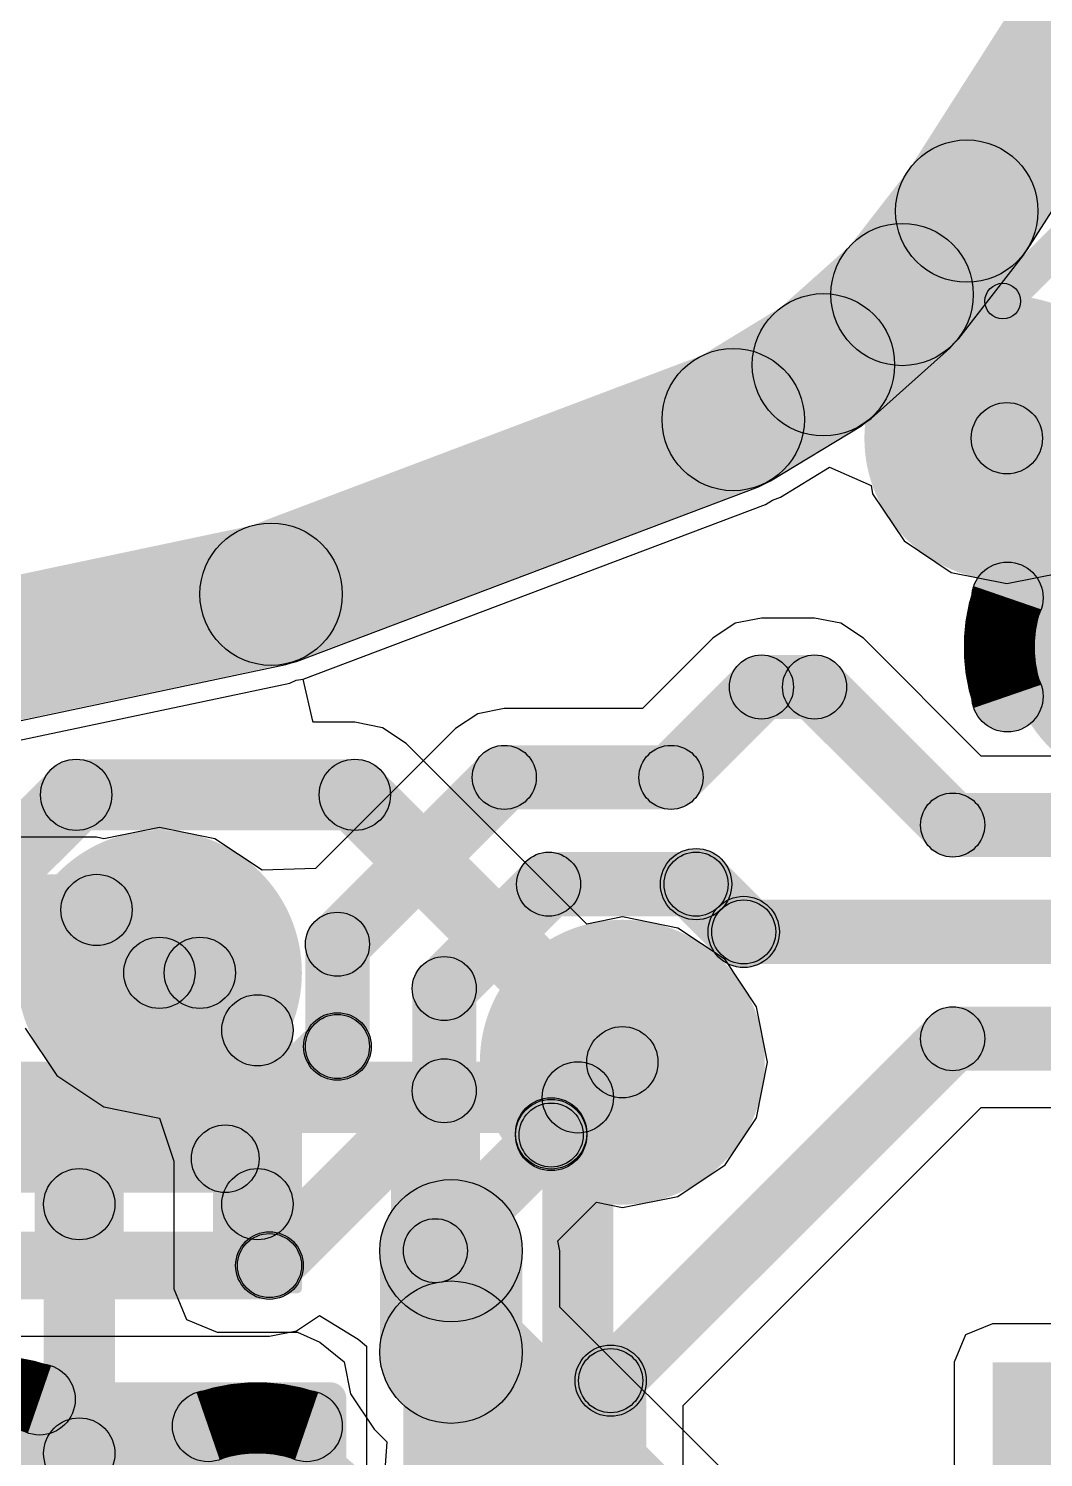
# Model space of a CAD drawing. Header units: millimetres. Extents: x -1.43 to 1.09, y -0.91 to 0.99.
# Drawn here: x -0.6377 to -0.5255, y -0.6711 to -0.5131 of the extents above; entities that cross this region are included whole.
import ezdxf

# ---------------------------------------------------------------- set-up
doc = ezdxf.new("R2010")
doc.units = ezdxf.units.MM
doc.header["$MEASUREMENT"] = 0
for name, color, linetype in [('BottomLayer', 5, 'Continuous'), ('InternalPlane1', 76, 'Continuous'), ('InternalPlane2', 16, 'Continuous'), ('TopLayer', 1, 'Continuous'), ('TopOverlay', 2, 'Continuous'), ('TopPaste', 8, 'Continuous'), ('TopSolder', 216, 'Continuous'), ('ViaHoleLayer', 16, 'Continuous')]:
    doc.layers.add(name, color=color, linetype=linetype)

# ---------------------------------------------------------------- blocks, each defined once
blk = doc.blocks.new('D_____25')
at = {"layer": 'TopLayer'}
for points in [[(-0.01181, 0.01378), (0.01181, 0.01378), (0.01181, -0.01378), (-0.01181, -0.01378)], [(0.02559, 0.01378), (0.04921, 0.01378), (0.04921, -0.01378), (0.02559, -0.01378)]]:
    blk.add_hatch(color=1, dxfattribs=at).paths.add_polyline_path(points)
at = {"layer": 'TopOverlay'}
h = blk.add_hatch(color=2, dxfattribs=at)
edge = h.paths.add_edge_path()
edge.add_arc((-0.018, 0.02), 0.00197, 0, 360)
h = blk.add_hatch(color=2, dxfattribs=at)
edge = h.paths.add_edge_path()
edge.add_arc((-0.018, 0.02), 0.00197, 0, 360)
for points in [[(0.055, 0.02197), (0.055, 0.01803), (-0.018, 0.01803), (-0.018, 0.02197)], [(-0.01603, -0.02), (-0.01997, -0.02), (-0.01997, 0.02), (-0.01603, 0.02)], [(0.05697, -0.02), (0.05303, -0.02), (0.05303, 0.02), (0.05697, 0.02)], [(-0.031, -0.015), (-0.031, -0.025), (-0.032, -0.025), (-0.032, -0.015)], [(0.055, -0.01803), (0.055, -0.02197), (-0.018, -0.02197), (-0.018, -0.01803)]]:
    blk.add_hatch(color=2, dxfattribs=at).paths.add_polyline_path(points)
h = blk.add_hatch(color=2, dxfattribs=at)
edge = h.paths.add_edge_path()
edge.add_arc((0.055, 0.02), 0.00197, 0, 360)
h = blk.add_hatch(color=2, dxfattribs=at)
edge = h.paths.add_edge_path()
edge.add_arc((0.055, 0.02), 0.00197, 0, 360)
h = blk.add_hatch(color=2, dxfattribs=at)
edge = h.paths.add_edge_path()
edge.add_arc((-0.032, -0.02), 0.005, 0, 360)
h = blk.add_hatch(color=2, dxfattribs=at)
edge = h.paths.add_edge_path()
edge.add_arc((-0.031, -0.02), 0.005, 0, 360)
h = blk.add_hatch(color=2, dxfattribs=at)
edge = h.paths.add_edge_path()
edge.add_arc((-0.018, -0.02), 0.00197, 0, 360)
h = blk.add_hatch(color=2, dxfattribs=at)
edge = h.paths.add_edge_path()
edge.add_arc((-0.018, -0.02), 0.00197, 0, 360)
h = blk.add_hatch(color=2, dxfattribs=at)
edge = h.paths.add_edge_path()
edge.add_arc((0.055, -0.02), 0.00197, 0, 360)
h = blk.add_hatch(color=2, dxfattribs=at)
edge = h.paths.add_edge_path()
edge.add_arc((0.055, -0.02), 0.00197, 0, 360)
at = {"layer": 'TopPaste'}
for points in [[(-0.01181, 0.01378), (0.01181, 0.01378), (0.01181, -0.01378), (-0.01181, -0.01378)], [(0.02559, 0.01378), (0.04921, 0.01378), (0.04921, -0.01378), (0.02559, -0.01378)]]:
    blk.add_hatch(color=8, dxfattribs=at).paths.add_polyline_path(points)
at = {"layer": 'TopSolder'}
for points in [[(-0.01378, 0.01575), (0.01378, 0.01575), (0.01378, -0.01575), (-0.01378, -0.01575)], [(0.02362, 0.01575), (0.05118, 0.01575), (0.05118, -0.01575), (0.02362, -0.01575)]]:
    blk.add_hatch(color=216, dxfattribs=at).paths.add_polyline_path(points)
at = {"layer": 'TopOverlay'}
for centre, radius in [((-0.018, 0.02), 0.00197), ((-0.018, 0.02), 0.00197), ((0.055, 0.02), 0.00197), ((0.055, 0.02), 0.00197), ((-0.032, -0.02), 0.005), ((-0.031, -0.02), 0.005), ((-0.018, -0.02), 0.00197), ((-0.018, -0.02), 0.00197), ((0.055, -0.02), 0.00197), ((0.055, -0.02), 0.00197)]:
    blk.add_circle(centre, radius, dxfattribs=at)
blk = doc.blocks.new('TPS6274_45')
at = {"layer": 'BottomLayer'}
h = blk.add_hatch(color=5, dxfattribs=at)
edge = h.paths.add_edge_path()
edge.add_arc((0, 0), 0.01181, 0, 360)
at = {"layer": 'InternalPlane1'}
h = blk.add_hatch(color=76, dxfattribs=at)
edge = h.paths.add_edge_path()
edge.add_arc((-0.01287, 0.03498), 0.00394, 0, 360)
h = blk.add_hatch(color=76, dxfattribs=at)
edge = h.paths.add_edge_path()
edge.add_arc((-0.01287, 0.02408), 0.00394, 0, 360)
h = blk.add_hatch(color=76, dxfattribs=at)
edge = h.paths.add_edge_path()
edge.add_arc((-0.01582, 0.00545), 0.00394, 0, 360)
at = {"layer": 'InternalPlane2'}
h = blk.add_hatch(color=16, dxfattribs=at)
edge = h.paths.add_edge_path()
edge.add_arc((0.00295, 0.02953), 0.01575, 0, 360)
h = blk.add_hatch(color=16, dxfattribs=at)
edge = h.paths.add_edge_path()
edge.add_arc((0, 0), 0.01575, 0, 360)
at = {"layer": 'TopLayer'}
h = blk.add_hatch(color=1, dxfattribs=at)
edge = h.paths.add_edge_path()
edge.add_arc((-0.04675, 0.05364), 0.000492, 90, 180)
edge.add_line((-0.04724, 0.05364), (-0.04724, 0.04478))
edge.add_arc((-0.04675, 0.04478), 0.000492, 180, 270)
edge.add_line((-0.04675, 0.04429), (-0.02805, 0.04429))
edge.add_arc((-0.02805, 0.04478), 0.000492, 270, 360)
edge.add_line((-0.02756, 0.04478), (-0.02756, 0.05364))
edge.add_arc((-0.02805, 0.05364), 0.000492, 0, 90)
edge.add_line((-0.02805, 0.05413), (-0.04675, 0.05413))
h = blk.add_hatch(color=1, dxfattribs=at)
edge = h.paths.add_edge_path()
edge.add_arc((-0.01594, 0.0376), 0.00177, 90, 180)
edge.add_line((-0.01772, 0.0376), (-0.01772, -0.0376))
edge.add_arc((-0.01594, -0.0376), 0.00177, 180, 270)
edge.add_line((-0.01594, -0.03937), (0.01594, -0.03937))
edge.add_arc((0.01594, -0.0376), 0.00177, 270, 360)
edge.add_line((0.01772, -0.0376), (0.01772, 0.0376))
edge.add_arc((0.01594, 0.0376), 0.00177, 0, 90)
edge.add_line((0.01594, 0.03937), (-0.01594, 0.03937))
h = blk.add_hatch(color=1, dxfattribs=at)
edge = h.paths.add_edge_path()
edge.add_arc((-0.04675, 0.03396), 0.000492, 90, 180)
edge.add_line((-0.04724, 0.03396), (-0.04724, 0.0251))
edge.add_arc((-0.04675, 0.0251), 0.000492, 180, 270)
edge.add_line((-0.04675, 0.02461), (-0.02805, 0.02461))
edge.add_arc((-0.02805, 0.0251), 0.000492, 270, 360)
edge.add_line((-0.02756, 0.0251), (-0.02756, 0.03396))
edge.add_arc((-0.02805, 0.03396), 0.000492, 0, 90)
edge.add_line((-0.02805, 0.03445), (-0.04675, 0.03445))
h = blk.add_hatch(color=1, dxfattribs=at)
edge = h.paths.add_edge_path()
edge.add_arc((-0.04675, 0.01427), 0.000492, 90, 180)
edge.add_line((-0.04724, 0.01427), (-0.04724, 0.00541))
edge.add_arc((-0.04675, 0.00541), 0.000492, 180, 270)
edge.add_line((-0.04675, 0.00492), (-0.02805, 0.00492))
edge.add_arc((-0.02805, 0.00541), 0.000492, 270, 360)
edge.add_line((-0.02756, 0.00541), (-0.02756, 0.01427))
edge.add_arc((-0.02805, 0.01427), 0.000492, 0, 90)
edge.add_line((-0.02805, 0.01476), (-0.04675, 0.01476))
h = blk.add_hatch(color=1, dxfattribs=at)
edge = h.paths.add_edge_path()
edge.add_arc((0, 0), 0.01181, 0, 360)
at = {"layer": 'TopOverlay'}
h = blk.add_hatch(color=2, dxfattribs=at)
edge = h.paths.add_edge_path()
edge.add_arc((-0.04921, 0.06496), 0.00394, 0, 360)
h = blk.add_hatch(color=2, dxfattribs=at)
edge = h.paths.add_edge_path()
edge.add_arc((-0.04921, 0.06496), 0.00394, 0, 360)
for points in [[(0.05118, 0.0689), (0.05118, 0.06102), (-0.04921, 0.06102), (-0.04921, 0.0689)], [(-0.04528, -0.06102), (-0.05315, -0.06102), (-0.05315, 0.06496), (-0.04528, 0.06496)]]:
    blk.add_hatch(color=2, dxfattribs=at).paths.add_polyline_path(points)
at = {"layer": 'TopPaste'}
h = blk.add_hatch(color=8, dxfattribs=at)
edge = h.paths.add_edge_path()
edge.add_arc((-0.04675, 0.05364), 0.000492, 90, 180)
edge.add_line((-0.04724, 0.05364), (-0.04724, 0.04478))
edge.add_arc((-0.04675, 0.04478), 0.000492, 180, 270)
edge.add_line((-0.04675, 0.04429), (-0.02805, 0.04429))
edge.add_arc((-0.02805, 0.04478), 0.000492, 270, 360)
edge.add_line((-0.02756, 0.04478), (-0.02756, 0.05364))
edge.add_arc((-0.02805, 0.05364), 0.000492, 0, 90)
edge.add_line((-0.02805, 0.05413), (-0.04675, 0.05413))
h = blk.add_hatch(color=8, dxfattribs=at)
edge = h.paths.add_edge_path()
edge.add_arc((-0.01594, 0.0376), 0.00177, 90, 180)
edge.add_line((-0.01772, 0.0376), (-0.01772, -0.0376))
edge.add_arc((-0.01594, -0.0376), 0.00177, 180, 270)
edge.add_line((-0.01594, -0.03937), (0.01594, -0.03937))
edge.add_arc((0.01594, -0.0376), 0.00177, 270, 360)
edge.add_line((0.01772, -0.0376), (0.01772, 0.0376))
edge.add_arc((0.01594, 0.0376), 0.00177, 0, 90)
edge.add_line((0.01594, 0.03937), (-0.01594, 0.03937))
h = blk.add_hatch(color=8, dxfattribs=at)
edge = h.paths.add_edge_path()
edge.add_arc((-0.04675, 0.03396), 0.000492, 90, 180)
edge.add_line((-0.04724, 0.03396), (-0.04724, 0.0251))
edge.add_arc((-0.04675, 0.0251), 0.000492, 180, 270)
edge.add_line((-0.04675, 0.02461), (-0.02805, 0.02461))
edge.add_arc((-0.02805, 0.0251), 0.000492, 270, 360)
edge.add_line((-0.02756, 0.0251), (-0.02756, 0.03396))
edge.add_arc((-0.02805, 0.03396), 0.000492, 0, 90)
edge.add_line((-0.02805, 0.03445), (-0.04675, 0.03445))
h = blk.add_hatch(color=8, dxfattribs=at)
edge = h.paths.add_edge_path()
edge.add_arc((-0.04675, 0.01427), 0.000492, 90, 180)
edge.add_line((-0.04724, 0.01427), (-0.04724, 0.00541))
edge.add_arc((-0.04675, 0.00541), 0.000492, 180, 270)
edge.add_line((-0.04675, 0.00492), (-0.02805, 0.00492))
edge.add_arc((-0.02805, 0.00541), 0.000492, 270, 360)
edge.add_line((-0.02756, 0.00541), (-0.02756, 0.01427))
edge.add_arc((-0.02805, 0.01427), 0.000492, 0, 90)
edge.add_line((-0.02805, 0.01476), (-0.04675, 0.01476))
at = {"layer": 'TopSolder'}
h = blk.add_hatch(color=216, dxfattribs=at)
edge = h.paths.add_edge_path()
edge.add_arc((-0.04675, 0.05364), 0.000492, 90, 180)
edge.add_line((-0.04724, 0.05364), (-0.04724, 0.04478))
edge.add_arc((-0.04675, 0.04478), 0.000492, 180, 270)
edge.add_line((-0.04675, 0.04429), (-0.02805, 0.04429))
edge.add_arc((-0.02805, 0.04478), 0.000492, 270, 360)
edge.add_line((-0.02756, 0.04478), (-0.02756, 0.05364))
edge.add_arc((-0.02805, 0.05364), 0.000492, 0, 90)
edge.add_line((-0.02805, 0.05413), (-0.04675, 0.05413))
h = blk.add_hatch(color=216, dxfattribs=at)
edge = h.paths.add_edge_path()
edge.add_arc((-0.01594, 0.0376), 0.00177, 90, 180)
edge.add_line((-0.01772, 0.0376), (-0.01772, -0.0376))
edge.add_arc((-0.01594, -0.0376), 0.00177, 180, 270)
edge.add_line((-0.01594, -0.03937), (0.01594, -0.03937))
edge.add_arc((0.01594, -0.0376), 0.00177, 270, 360)
edge.add_line((0.01772, -0.0376), (0.01772, 0.0376))
edge.add_arc((0.01594, 0.0376), 0.00177, 0, 90)
edge.add_line((0.01594, 0.03937), (-0.01594, 0.03937))
h = blk.add_hatch(color=216, dxfattribs=at)
edge = h.paths.add_edge_path()
edge.add_arc((-0.04675, 0.03396), 0.000492, 90, 180)
edge.add_line((-0.04724, 0.03396), (-0.04724, 0.0251))
edge.add_arc((-0.04675, 0.0251), 0.000492, 180, 270)
edge.add_line((-0.04675, 0.02461), (-0.02805, 0.02461))
edge.add_arc((-0.02805, 0.0251), 0.000492, 270, 360)
edge.add_line((-0.02756, 0.0251), (-0.02756, 0.03396))
edge.add_arc((-0.02805, 0.03396), 0.000492, 0, 90)
edge.add_line((-0.02805, 0.03445), (-0.04675, 0.03445))
h = blk.add_hatch(color=216, dxfattribs=at)
edge = h.paths.add_edge_path()
edge.add_arc((-0.04675, 0.01427), 0.000492, 90, 180)
edge.add_line((-0.04724, 0.01427), (-0.04724, 0.00541))
edge.add_arc((-0.04675, 0.00541), 0.000492, 180, 270)
edge.add_line((-0.04675, 0.00492), (-0.02805, 0.00492))
edge.add_arc((-0.02805, 0.00541), 0.000492, 270, 360)
edge.add_line((-0.02756, 0.00541), (-0.02756, 0.01427))
edge.add_arc((-0.02805, 0.01427), 0.000492, 0, 90)
edge.add_line((-0.02805, 0.01476), (-0.04675, 0.01476))
at = {"layer": 'InternalPlane1', "const_width": 0.00787}
for points in [[(-0.01287, 0.02408, -0.167343), (-0.01287, 0.03498)], [(-0.01582, -0.00545, -0.167343), (-0.01582, 0.00545)]]:
    blk.add_lwpolyline(points, format="xyb", dxfattribs=at)
at = {"layer": 'InternalPlane1'}
for centre in [(-0.01287, 0.03498), (-0.01287, 0.02408), (-0.01582, 0.00545)]:
    blk.add_circle(centre, 0.00394, dxfattribs=at)
at = {"layer": 'TopOverlay'}
blk.add_circle((-0.04921, 0.06496), 0.00394, dxfattribs=at)
blk.add_circle((-0.04921, 0.06496), 0.00394, dxfattribs=at)

msp = doc.modelspace()

# ---------------------------------------------------------------- hatches: boundary and pattern name
at = {"layer": 'BottomLayer'}
h = msp.add_hatch(color=5, dxfattribs=at)
edge = h.paths.add_edge_path()
edge.add_arc((-0.52956, -0.55838), 0.01181, 0, 360)
h = msp.add_hatch(color=5, dxfattribs=at)
edge = h.paths.add_edge_path()
edge.add_arc((-0.52956, -0.55838), 0.00394, 0, 360)
for points in [[(-0.52956, -0.56232), (-0.52956, -0.55444), (-0.50085, -0.55444), (-0.50085, -0.56232)], [(-0.55669, -0.58943), (-0.55669, -0.58234), (-0.55082, -0.58234), (-0.55082, -0.58943)], [(-0.56418, -0.59839), (-0.56919, -0.59338), (-0.55919, -0.58338), (-0.55418, -0.58839)], [(-0.55332, -0.58839), (-0.54831, -0.58338), (-0.53304, -0.59865), (-0.53805, -0.60366)], [(-0.58512, -0.59943), (-0.58512, -0.59234), (-0.56669, -0.59234), (-0.56669, -0.59943)], [(-0.60106, -0.61684), (-0.60607, -0.61183), (-0.58762, -0.59338), (-0.58261, -0.59839)], [(-0.53555, -0.6047), (-0.53555, -0.59761), (-0.50552, -0.59761), (-0.50552, -0.6047)], [(-0.58022, -0.61124), (-0.58022, -0.60415), (-0.56392, -0.60415), (-0.56392, -0.61124)], [(-0.5667, -0.61048), (-0.56113, -0.60491), (-0.55586, -0.61018), (-0.56143, -0.61575)], [(-0.73165, -0.61448), (-0.73165, -0.6066), (-0.6302, -0.6066), (-0.6302, -0.61448)], [(-0.58925, -0.62173), (-0.59426, -0.61672), (-0.58273, -0.60519), (-0.57772, -0.6102)], [(-0.63298, -0.61332), (-0.62742, -0.60776), (-0.62047, -0.61471), (-0.62603, -0.62027)], [(-0.55865, -0.61651), (-0.55865, -0.60942), (-0.50062, -0.60942), (-0.50062, -0.61651)], [(-0.60002, -0.62564), (-0.60711, -0.62564), (-0.60711, -0.61433), (-0.60002, -0.61433)], [(-0.58821, -0.63054), (-0.5953, -0.63054), (-0.5953, -0.61923), (-0.58821, -0.61923)], [(-0.57085, -0.66509), (-0.57586, -0.66008), (-0.53805, -0.62227), (-0.53304, -0.62728)], [(-0.53555, -0.62832), (-0.53555, -0.62123), (-0.49573, -0.62123), (-0.49573, -0.62832)], [(-0.61332, -0.64069), (-0.61861, -0.6354), (-0.60621, -0.623), (-0.60092, -0.62829)], [(-0.57716, -0.63804), (-0.58273, -0.63247), (-0.57485, -0.6246), (-0.56929, -0.63016)], [(-0.60857, -0.65236), (-0.61358, -0.64735), (-0.59426, -0.62803), (-0.58925, -0.63304)], [(-0.59023, -0.65073), (-0.59525, -0.64572), (-0.58245, -0.63292), (-0.57744, -0.63793)], [(-0.83956, -0.64179), (-0.83956, -0.63431), (-0.61597, -0.63431), (-0.61597, -0.64179)], [(-0.57601, -0.63543), (-0.58388, -0.63543), (-0.58388, -0.63525), (-0.57601, -0.63525)], [(-0.84445, -0.6536), (-0.84445, -0.64612), (-0.61108, -0.64612), (-0.61108, -0.6536)], [(-0.5892, -0.71149), (-0.59628, -0.71149), (-0.59628, -0.64822), (-0.5892, -0.64822)], [(-0.45247, -0.7158), (-0.45247, -0.66055), (-0.53113, -0.66055), (-0.53113, -0.7158)], [(-0.56942, -0.81619), (-0.57729, -0.81619), (-0.57729, -0.66259), (-0.56942, -0.66259)]]:
    msp.add_hatch(color=5, dxfattribs=at).paths.add_polyline_path(points)
h = msp.add_hatch(color=5, dxfattribs=at)
edge = h.paths.add_edge_path()
edge.add_arc((-0.55669, -0.58589), 0.00354, 0, 360)
h = msp.add_hatch(color=5, dxfattribs=at)
edge = h.paths.add_edge_path()
edge.add_arc((-0.55669, -0.58589), 0.00354, 0, 360)
h = msp.add_hatch(color=5, dxfattribs=at)
edge = h.paths.add_edge_path()
edge.add_arc((-0.55082, -0.58589), 0.00354, 0, 360)
h = msp.add_hatch(color=5, dxfattribs=at)
edge = h.paths.add_edge_path()
edge.add_arc((-0.55082, -0.58589), 0.00354, 0, 360)
h = msp.add_hatch(color=5, dxfattribs=at)
edge = h.paths.add_edge_path()
edge.add_arc((-0.58512, -0.59588), 0.00354, 0, 360)
h = msp.add_hatch(color=5, dxfattribs=at)
edge = h.paths.add_edge_path()
edge.add_arc((-0.58512, -0.59588), 0.00354, 0, 360)
h = msp.add_hatch(color=5, dxfattribs=at)
edge = h.paths.add_edge_path()
edge.add_arc((-0.56669, -0.59588), 0.00354, 0, 360)
h = msp.add_hatch(color=5, dxfattribs=at)
edge = h.paths.add_edge_path()
edge.add_arc((-0.56669, -0.59588), 0.00354, 0, 360)
h = msp.add_hatch(color=5, dxfattribs=at)
edge = h.paths.add_edge_path()
edge.add_arc((-0.53555, -0.60115), 0.00354, 0, 360)
h = msp.add_hatch(color=5, dxfattribs=at)
edge = h.paths.add_edge_path()
edge.add_arc((-0.53555, -0.60115), 0.00354, 0, 360)
h = msp.add_hatch(color=5, dxfattribs=at)
edge = h.paths.add_edge_path()
edge.add_arc((-0.58022, -0.60769), 0.00354, 0, 360)
h = msp.add_hatch(color=5, dxfattribs=at)
edge = h.paths.add_edge_path()
edge.add_arc((-0.58022, -0.60769), 0.00354, 0, 360)
h = msp.add_hatch(color=5, dxfattribs=at)
edge = h.paths.add_edge_path()
edge.add_arc((-0.56392, -0.60769), 0.00394, 0, 360)
h = msp.add_hatch(color=5, dxfattribs=at)
edge = h.paths.add_edge_path()
edge.add_arc((-0.56392, -0.60769), 0.00354, 0, 360)
h = msp.add_hatch(color=5, dxfattribs=at)
edge = h.paths.add_edge_path()
edge.add_arc((-0.62325, -0.61749), 0.01181, 0, 360)
h = msp.add_hatch(color=5, dxfattribs=at)
edge = h.paths.add_edge_path()
edge.add_arc((-0.6302, -0.61054), 0.00394, 0, 360)
h = msp.add_hatch(color=5, dxfattribs=at)
edge = h.paths.add_edge_path()
edge.add_arc((-0.6302, -0.61054), 0.00394, 0, 360)
h = msp.add_hatch(color=5, dxfattribs=at)
edge = h.paths.add_edge_path()
edge.add_arc((-0.55865, -0.61297), 0.00394, 0, 360)
h = msp.add_hatch(color=5, dxfattribs=at)
edge = h.paths.add_edge_path()
edge.add_arc((-0.55865, -0.61297), 0.00354, 0, 360)
h = msp.add_hatch(color=5, dxfattribs=at)
edge = h.paths.add_edge_path()
edge.add_arc((-0.60357, -0.61433), 0.00354, 0, 360)
h = msp.add_hatch(color=5, dxfattribs=at)
edge = h.paths.add_edge_path()
edge.add_arc((-0.60357, -0.61433), 0.00354, 0, 360)
h = msp.add_hatch(color=5, dxfattribs=at)
edge = h.paths.add_edge_path()
edge.add_arc((-0.62325, -0.61749), 0.00394, 0, 360)
h = msp.add_hatch(color=5, dxfattribs=at)
edge = h.paths.add_edge_path()
edge.add_arc((-0.59176, -0.61923), 0.00354, 0, 360)
h = msp.add_hatch(color=5, dxfattribs=at)
edge = h.paths.add_edge_path()
edge.add_arc((-0.59176, -0.61923), 0.00354, 0, 360)
h = msp.add_hatch(color=5, dxfattribs=at)
edge = h.paths.add_edge_path()
edge.add_arc((-0.57207, -0.62738), 0.01181, 0, 360)
h = msp.add_hatch(color=5, dxfattribs=at)
edge = h.paths.add_edge_path()
edge.add_arc((-0.60357, -0.62564), 0.00374, 0, 360)
h = msp.add_hatch(color=5, dxfattribs=at)
edge = h.paths.add_edge_path()
edge.add_arc((-0.60357, -0.62564), 0.00354, 0, 360)
h = msp.add_hatch(color=5, dxfattribs=at)
edge = h.paths.add_edge_path()
edge.add_arc((-0.53555, -0.62478), 0.00354, 0, 360)
h = msp.add_hatch(color=5, dxfattribs=at)
edge = h.paths.add_edge_path()
edge.add_arc((-0.53555, -0.62478), 0.00354, 0, 360)
h = msp.add_hatch(color=5, dxfattribs=at)
edge = h.paths.add_edge_path()
edge.add_arc((-0.57207, -0.62738), 0.00394, 0, 360)
h = msp.add_hatch(color=5, dxfattribs=at)
edge = h.paths.add_edge_path()
edge.add_arc((-0.59176, -0.63054), 0.00354, 0, 360)
h = msp.add_hatch(color=5, dxfattribs=at)
edge = h.paths.add_edge_path()
edge.add_arc((-0.59176, -0.63054), 0.00354, 0, 360)
h = msp.add_hatch(color=5, dxfattribs=at)
edge = h.paths.add_edge_path()
edge.add_arc((-0.57994, -0.63525), 0.00394, 0, 360)
h = msp.add_hatch(color=5, dxfattribs=at)
edge = h.paths.add_edge_path()
edge.add_arc((-0.57994, -0.63525), 0.00394, 0, 360)
h = msp.add_hatch(color=5, dxfattribs=at)
edge = h.paths.add_edge_path()
edge.add_arc((-0.57994, -0.63543), 0.00394, 0, 360)
h = msp.add_hatch(color=5, dxfattribs=at)
edge = h.paths.add_edge_path()
edge.add_arc((-0.57994, -0.63543), 0.00354, 0, 360)
h = msp.add_hatch(color=5, dxfattribs=at)
edge = h.paths.add_edge_path()
edge.add_arc((-0.61597, -0.63805), 0.00374, 0, 360)
h = msp.add_hatch(color=5, dxfattribs=at)
edge = h.paths.add_edge_path()
edge.add_arc((-0.61597, -0.63805), 0.00374, 0, 360)
h = msp.add_hatch(color=5, dxfattribs=at)
edge = h.paths.add_edge_path()
edge.add_arc((-0.61108, -0.64986), 0.00374, 0, 360)
h = msp.add_hatch(color=5, dxfattribs=at)
edge = h.paths.add_edge_path()
edge.add_arc((-0.59274, -0.64822), 0.00354, 0, 360)
h = msp.add_hatch(color=5, dxfattribs=at)
edge = h.paths.add_edge_path()
edge.add_arc((-0.59274, -0.64822), 0.00354, 0, 360)
h = msp.add_hatch(color=5, dxfattribs=at)
edge = h.paths.add_edge_path()
edge.add_arc((-0.61108, -0.64986), 0.00354, 0, 360)
h = msp.add_hatch(color=5, dxfattribs=at)
edge = h.paths.add_edge_path()
edge.add_arc((-0.57336, -0.66259), 0.00394, 0, 360)
h = msp.add_hatch(color=5, dxfattribs=at)
edge = h.paths.add_edge_path()
edge.add_arc((-0.57336, -0.66259), 0.00354, 0, 360)
at = {"layer": 'InternalPlane1'}
for points in [[(-0.52735, -0.53751), (-0.54063, -0.52904), (-0.44099, -0.37296), (-0.42772, -0.38143)], [(-0.53492, -0.54732), (-0.54736, -0.53767), (-0.54021, -0.52845), (-0.52777, -0.5381)], [(-0.5446, -0.55613), (-0.55509, -0.54439), (-0.54638, -0.53662), (-0.5359, -0.54837)], [(-0.55572, -0.56305), (-0.5639, -0.5496), (-0.55394, -0.54353), (-0.54575, -0.55699)], [(-0.60812, -0.583), (-0.61368, -0.56826), (-0.56259, -0.54896), (-0.55703, -0.56369)], [(-0.66262, -0.5946), (-0.66587, -0.57919), (-0.61253, -0.56793), (-0.60927, -0.58333)]]:
    msp.add_hatch(color=76, dxfattribs=at).paths.add_polyline_path(points)
h = msp.add_hatch(color=76, dxfattribs=at)
edge = h.paths.add_edge_path()
edge.add_arc((-0.53399, -0.53327), 0.00787, 0, 360)
h = msp.add_hatch(color=76, dxfattribs=at)
edge = h.paths.add_edge_path()
edge.add_arc((-0.53399, -0.53327), 0.00787, 0, 360)
h = msp.add_hatch(color=76, dxfattribs=at)
edge = h.paths.add_edge_path()
edge.add_arc((-0.54114, -0.54249), 0.00787, 0, 360)
h = msp.add_hatch(color=76, dxfattribs=at)
edge = h.paths.add_edge_path()
edge.add_arc((-0.54114, -0.54249), 0.00787, 0, 360)
h = msp.add_hatch(color=76, dxfattribs=at)
edge = h.paths.add_edge_path()
edge.add_arc((-0.54984, -0.55026), 0.00787, 0, 360)
h = msp.add_hatch(color=76, dxfattribs=at)
edge = h.paths.add_edge_path()
edge.add_arc((-0.54984, -0.55026), 0.00787, 0, 360)
h = msp.add_hatch(color=76, dxfattribs=at)
edge = h.paths.add_edge_path()
edge.add_arc((-0.52956, -0.55838), 0.01575, 0, 360)
h = msp.add_hatch(color=76, dxfattribs=at)
edge = h.paths.add_edge_path()
edge.add_arc((-0.55981, -0.55632), 0.00787, 0, 360)
h = msp.add_hatch(color=76, dxfattribs=at)
edge = h.paths.add_edge_path()
edge.add_arc((-0.55981, -0.55632), 0.00787, 0, 360)
h = msp.add_hatch(color=76, dxfattribs=at)
edge = h.paths.add_edge_path()
edge.add_arc((-0.6109, -0.57563), 0.00787, 0, 360)
h = msp.add_hatch(color=76, dxfattribs=at)
edge = h.paths.add_edge_path()
edge.add_arc((-0.6109, -0.57563), 0.00787, 0, 360)
h = msp.add_hatch(color=76, dxfattribs=at)
edge = h.paths.add_edge_path()
edge.add_arc((-0.52949, -0.57602), 0.00394, 0, 360)
h = msp.add_hatch(color=76, dxfattribs=at)
edge = h.paths.add_edge_path()
edge.add_arc((-0.52949, -0.58692), 0.00394, 0, 360)
h = msp.add_hatch(color=76, dxfattribs=at)
edge = h.paths.add_edge_path()
edge.add_arc((-0.62325, -0.61749), 0.01575, 0, 360)
h = msp.add_hatch(color=76, dxfattribs=at)
edge = h.paths.add_edge_path()
edge.add_arc((-0.57207, -0.62738), 0.01575, 0, 360)
at = {"layer": 'InternalPlane2'}
for points in [[(-0.52735, -0.53751), (-0.54063, -0.52904), (-0.44099, -0.37296), (-0.42772, -0.38143)], [(-0.53492, -0.54732), (-0.54736, -0.53767), (-0.54021, -0.52845), (-0.52777, -0.5381)], [(-0.5446, -0.55613), (-0.55509, -0.54439), (-0.54638, -0.53662), (-0.5359, -0.54837)], [(-0.55572, -0.56305), (-0.5639, -0.5496), (-0.55394, -0.54353), (-0.54575, -0.55699)], [(-0.60812, -0.583), (-0.61368, -0.56826), (-0.56259, -0.54896), (-0.55703, -0.56369)], [(-0.66262, -0.5946), (-0.66587, -0.57919), (-0.61253, -0.56793), (-0.60927, -0.58333)]]:
    msp.add_hatch(color=16, dxfattribs=at).paths.add_polyline_path(points)
h = msp.add_hatch(color=16, dxfattribs=at)
edge = h.paths.add_edge_path()
edge.add_arc((-0.53399, -0.53327), 0.00787, 0, 360)
h = msp.add_hatch(color=16, dxfattribs=at)
edge = h.paths.add_edge_path()
edge.add_arc((-0.53399, -0.53327), 0.00787, 0, 360)
h = msp.add_hatch(color=16, dxfattribs=at)
edge = h.paths.add_edge_path()
edge.add_arc((-0.54114, -0.54249), 0.00787, 0, 360)
h = msp.add_hatch(color=16, dxfattribs=at)
edge = h.paths.add_edge_path()
edge.add_arc((-0.54114, -0.54249), 0.00787, 0, 360)
h = msp.add_hatch(color=16, dxfattribs=at)
edge = h.paths.add_edge_path()
edge.add_arc((-0.54984, -0.55026), 0.00787, 0, 360)
h = msp.add_hatch(color=16, dxfattribs=at)
edge = h.paths.add_edge_path()
edge.add_arc((-0.54984, -0.55026), 0.00787, 0, 360)
h = msp.add_hatch(color=16, dxfattribs=at)
edge = h.paths.add_edge_path()
edge.add_arc((-0.52956, -0.55838), 0.01575, 0, 360)
h = msp.add_hatch(color=16, dxfattribs=at)
edge = h.paths.add_edge_path()
edge.add_arc((-0.55981, -0.55632), 0.00787, 0, 360)
h = msp.add_hatch(color=16, dxfattribs=at)
edge = h.paths.add_edge_path()
edge.add_arc((-0.55981, -0.55632), 0.00787, 0, 360)
h = msp.add_hatch(color=16, dxfattribs=at)
edge = h.paths.add_edge_path()
edge.add_arc((-0.51367, -0.58147), 0.01575, 0, 360)
h = msp.add_hatch(color=16, dxfattribs=at)
edge = h.paths.add_edge_path()
edge.add_arc((-0.6109, -0.57563), 0.00787, 0, 360)
h = msp.add_hatch(color=16, dxfattribs=at)
edge = h.paths.add_edge_path()
edge.add_arc((-0.6109, -0.57563), 0.00787, 0, 360)
h = msp.add_hatch(color=16, dxfattribs=at)
edge = h.paths.add_edge_path()
edge.add_arc((-0.62325, -0.61749), 0.01575, 0, 360)
h = msp.add_hatch(color=16, dxfattribs=at)
edge = h.paths.add_edge_path()
edge.add_arc((-0.57207, -0.62738), 0.01575, 0, 360)
at = {"layer": 'TopLayer'}
for points in [[(-0.52678, -0.56116), (-0.53235, -0.5556), (-0.51812, -0.54136), (-0.51255, -0.54693)], [(-0.63245, -0.60174), (-0.63245, -0.59387), (-0.60164, -0.59387), (-0.60164, -0.60174)], [(-0.64113, -0.61205), (-0.64669, -0.60649), (-0.63523, -0.59502), (-0.62966, -0.60059)], [(-0.60443, -0.60059), (-0.59886, -0.59502), (-0.56929, -0.6246), (-0.57485, -0.63016)], [(-0.62325, -0.62143), (-0.62325, -0.61355), (-0.61878, -0.61355), (-0.61878, -0.62143)], [(-0.62156, -0.62027), (-0.616, -0.61471), (-0.60964, -0.62106), (-0.61521, -0.62663)], [(-0.60849, -0.64308), (-0.61636, -0.64308), (-0.61636, -0.62385), (-0.60849, -0.62385)], [(-0.62817, -0.67064), (-0.63605, -0.67064), (-0.63605, -0.64308), (-0.62817, -0.64308)], [(-0.58314, -0.65944), (-0.59888, -0.65944), (-0.59888, -0.64823), (-0.58314, -0.64823)], [(-0.59658, -0.66501), (-0.58544, -0.65387), (-0.56133, -0.67799), (-0.57246, -0.68912)], [(-0.63917, -0.68327), (-0.64474, -0.6777), (-0.63489, -0.66786), (-0.62933, -0.67342)]]:
    msp.add_hatch(color=1, dxfattribs=at).paths.add_polyline_path(points)
h = msp.add_hatch(color=1, dxfattribs=at)
edge = h.paths.add_edge_path()
edge.add_arc((-0.52956, -0.55838), 0.01181, 0, 360)
h = msp.add_hatch(color=1, dxfattribs=at)
edge = h.paths.add_edge_path()
edge.add_arc((-0.52956, -0.55838), 0.00394, 0, 360)
h = msp.add_hatch(color=1, dxfattribs=at)
edge = h.paths.add_edge_path()
edge.add_arc((-0.63245, -0.59781), 0.00394, 0, 360)
h = msp.add_hatch(color=1, dxfattribs=at)
edge = h.paths.add_edge_path()
edge.add_arc((-0.63245, -0.59781), 0.00394, 0, 360)
h = msp.add_hatch(color=1, dxfattribs=at)
edge = h.paths.add_edge_path()
edge.add_arc((-0.60164, -0.59781), 0.00394, 0, 360)
h = msp.add_hatch(color=1, dxfattribs=at)
edge = h.paths.add_edge_path()
edge.add_arc((-0.60164, -0.59781), 0.00394, 0, 360)
h = msp.add_hatch(color=1, dxfattribs=at)
edge = h.paths.add_edge_path()
edge.add_arc((-0.62325, -0.61749), 0.01181, 0, 360)
h = msp.add_hatch(color=1, dxfattribs=at)
edge = h.paths.add_edge_path()
edge.add_arc((-0.62325, -0.61749), 0.00394, 0, 360)
h = msp.add_hatch(color=1, dxfattribs=at)
edge = h.paths.add_edge_path()
edge.add_arc((-0.61878, -0.61749), 0.00394, 0, 360)
h = msp.add_hatch(color=1, dxfattribs=at)
edge = h.paths.add_edge_path()
edge.add_arc((-0.61878, -0.61749), 0.00394, 0, 360)
h = msp.add_hatch(color=1, dxfattribs=at)
edge = h.paths.add_edge_path()
edge.add_arc((-0.57207, -0.62738), 0.01181, 0, 360)
h = msp.add_hatch(color=1, dxfattribs=at)
edge = h.paths.add_edge_path()
edge.add_arc((-0.61242, -0.62385), 0.00394, 0, 360)
h = msp.add_hatch(color=1, dxfattribs=at)
edge = h.paths.add_edge_path()
edge.add_arc((-0.61242, -0.62385), 0.00394, 0, 360)
h = msp.add_hatch(color=1, dxfattribs=at)
edge = h.paths.add_edge_path()
edge.add_arc((-0.57207, -0.62738), 0.00394, 0, 360)
h = msp.add_hatch(color=1, dxfattribs=at)
edge = h.paths.add_edge_path()
edge.add_arc((-0.63211, -0.64308), 0.00394, 0, 360)
h = msp.add_hatch(color=1, dxfattribs=at)
edge = h.paths.add_edge_path()
edge.add_arc((-0.61242, -0.64308), 0.00394, 0, 360)
h = msp.add_hatch(color=1, dxfattribs=at)
edge = h.paths.add_edge_path()
edge.add_arc((-0.59101, -0.64823), 0.00787, 0, 360)
h = msp.add_hatch(color=1, dxfattribs=at)
edge = h.paths.add_edge_path()
edge.add_arc((-0.59101, -0.65944), 0.00787, 0, 360)
h = msp.add_hatch(color=1, dxfattribs=at)
edge = h.paths.add_edge_path()
edge.add_arc((-0.59101, -0.65944), 0.00787, 0, 360)
h = msp.add_hatch(color=1, dxfattribs=at)
edge = h.paths.add_edge_path()
edge.add_arc((-0.63211, -0.67064), 0.00394, 0, 360)
h = msp.add_hatch(color=1, dxfattribs=at)
edge = h.paths.add_edge_path()
edge.add_arc((-0.63211, -0.67064), 0.00394, 0, 360)
at = {"layer": 'ViaHoleLayer'}
h = msp.add_hatch(color=16, dxfattribs=at)
edge = h.paths.add_edge_path()
edge.add_arc((-0.52956, -0.55838), 0.00591, 0, 360)
h = msp.add_hatch(color=16, dxfattribs=at)
edge = h.paths.add_edge_path()
edge.add_arc((-0.62325, -0.61749), 0.00591, 0, 360)
h = msp.add_hatch(color=16, dxfattribs=at)
edge = h.paths.add_edge_path()
edge.add_arc((-0.57207, -0.62738), 0.00591, 0, 360)

# ---------------------------------------------------------------- linework, layer by layer
at = {"layer": 'BottomLayer'}
for p, q in [((-0.5546, -0.5649), (-0.54916, -0.56159)), ((-0.54916, -0.56159), (-0.54458, -0.5636)), ((-0.54458, -0.5636), (-0.5444, -0.56453)), ((-0.55626, -0.56571), (-0.55547, -0.56522)), ((-0.55547, -0.56522), (-0.5546, -0.5649)), ((-0.5444, -0.56453), (-0.54092, -0.56973)), ((-0.60735, -0.58502), (-0.55626, -0.56571)), ((-0.54092, -0.56973), (-0.53571, -0.57322)), ((-0.53571, -0.57322), (-0.52956, -0.57444)), ((-0.52956, -0.57444), (-0.52342, -0.57322)), ((-0.55669, -0.57826), (-0.55961, -0.57884)), ((-0.55082, -0.57826), (-0.55669, -0.57826)), ((-0.55669, -0.57826), (-0.55669, -0.57826)), ((-0.5479, -0.57884), (-0.55082, -0.57826)), ((-0.55082, -0.57826), (-0.55082, -0.57826)), ((-0.55961, -0.57884), (-0.56208, -0.58049)), ((-0.54542, -0.58049), (-0.5479, -0.57884)), ((-0.56208, -0.58049), (-0.56985, -0.58826)), ((-0.53239, -0.59353), (-0.54542, -0.58049)), ((-0.66217, -0.59671), (-0.60883, -0.58545)), ((-0.60883, -0.58545), (-0.60812, -0.58514)), ((-0.60812, -0.58514), (-0.60735, -0.58502)), ((-0.58803, -0.58884), (-0.59051, -0.59049)), ((-0.58512, -0.58826), (-0.58803, -0.58884)), ((-0.56985, -0.58826), (-0.58512, -0.58826)), ((-0.58512, -0.58826), (-0.58512, -0.58826)), ((-0.59051, -0.59049), (-0.60599, -0.60597)), ((-0.59051, -0.59049), (-0.59051, -0.59049)), ((-0.50868, -0.59353), (-0.53239, -0.59353)), ((-0.62325, -0.60143), (-0.6294, -0.60266)), ((-0.61711, -0.60266), (-0.62325, -0.60143)), ((-0.6302, -0.60251), (-0.71865, -0.60251)), ((-0.62941, -0.60267), (-0.6302, -0.60251)), ((-0.6294, -0.60266), (-0.62941, -0.60267)), ((-0.6119, -0.60614), (-0.61711, -0.60266)), ((-0.60599, -0.60597), (-0.6119, -0.60614)), ((-0.56533, -0.66535), (-0.53239, -0.6324)), ((-0.53239, -0.6324), (-0.49573, -0.6324)), ((-0.60808, -0.65709), (-0.60554, -0.65539)), ((-0.60554, -0.65539), (-0.60128, -0.65801)), ((-0.61108, -0.65768), (-0.60808, -0.65709)), ((-0.53113, -0.65629), (-0.53415, -0.65754)), ((-0.45247, -0.65629), (-0.53113, -0.65629)), ((-0.78681, -0.65768), (-0.61108, -0.65768)), ((-0.60128, -0.65801), (-0.60037, -0.65876)), ((-0.60037, -0.65876), (-0.60037, -0.70776)), ((-0.53415, -0.65754), (-0.53539, -0.66055)), ((-0.53539, -0.66055), (-0.53539, -0.68224)), ((-0.56533, -0.81619), (-0.56533, -0.66535))]:
    msp.add_line(p, q, dxfattribs=at)
for centre, radius in [((-0.52956, -0.55838), 0.00394), ((-0.55669, -0.58589), 0.00354), ((-0.55669, -0.58589), 0.00354), ((-0.55082, -0.58589), 0.00354), ((-0.55082, -0.58589), 0.00354), ((-0.58512, -0.59588), 0.00354), ((-0.58512, -0.59588), 0.00354), ((-0.56669, -0.59588), 0.00354), ((-0.56669, -0.59588), 0.00354), ((-0.53555, -0.60115), 0.00354), ((-0.53555, -0.60115), 0.00354), ((-0.58022, -0.60769), 0.00354), ((-0.58022, -0.60769), 0.00354), ((-0.56392, -0.60769), 0.00394), ((-0.56392, -0.60769), 0.00354), ((-0.6302, -0.61054), 0.00394), ((-0.6302, -0.61054), 0.00394), ((-0.55865, -0.61297), 0.00394), ((-0.55865, -0.61297), 0.00354), ((-0.60357, -0.61433), 0.00354), ((-0.60357, -0.61433), 0.00354), ((-0.62325, -0.61749), 0.00394), ((-0.59176, -0.61923), 0.00354), ((-0.59176, -0.61923), 0.00354), ((-0.60357, -0.62564), 0.00374), ((-0.60357, -0.62564), 0.00354), ((-0.53555, -0.62478), 0.00354), ((-0.53555, -0.62478), 0.00354), ((-0.57207, -0.62738), 0.00394), ((-0.59176, -0.63054), 0.00354), ((-0.59176, -0.63054), 0.00354), ((-0.57994, -0.63525), 0.00394), ((-0.57994, -0.63525), 0.00394), ((-0.57994, -0.63543), 0.00394), ((-0.57994, -0.63543), 0.00354), ((-0.61597, -0.63805), 0.00374), ((-0.61597, -0.63805), 0.00374), ((-0.61108, -0.64986), 0.00374), ((-0.59274, -0.64822), 0.00354), ((-0.59274, -0.64822), 0.00354), ((-0.61108, -0.64986), 0.00354), ((-0.57336, -0.66259), 0.00394), ((-0.57336, -0.66259), 0.00354)]:
    msp.add_circle(centre, radius, dxfattribs=at)
at = {"layer": 'InternalPlane1'}
for p, q in [((-0.5273, -0.53755), (-0.42766, -0.38147)), ((-0.53486, -0.54736), (-0.52772, -0.53814)), ((-0.52772, -0.53814), (-0.52753, -0.53783)), ((-0.52753, -0.53783), (-0.5273, -0.53755)), ((-0.53585, -0.54842), (-0.53538, -0.54787)), ((-0.53538, -0.54787), (-0.53486, -0.54736)), ((-0.54456, -0.55619), (-0.53585, -0.54842)), ((-0.55568, -0.56311), (-0.54572, -0.55705)), ((-0.54572, -0.55705), (-0.54515, -0.55659)), ((-0.54515, -0.55659), (-0.54456, -0.55619)), ((-0.60809, -0.58306), (-0.557, -0.56375)), ((-0.557, -0.56375), (-0.55636, -0.56341)), ((-0.55636, -0.56341), (-0.55568, -0.56311)), ((-0.66261, -0.59467), (-0.60926, -0.5834)), ((-0.60926, -0.5834), (-0.60869, -0.5832)), ((-0.60869, -0.5832), (-0.60809, -0.58306))]:
    msp.add_line(p, q, dxfattribs=at)
at = {"layer": 'InternalPlane1', "const_width": 0.00787}
msp.add_lwpolyline([(-0.52949, -0.58692, -0.167343), (-0.52949, -0.57602)], format="xyb", dxfattribs=at)
at = {"layer": 'InternalPlane1'}
for centre, radius in [((-0.53399, -0.53327), 0.00787), ((-0.53399, -0.53327), 0.00787), ((-0.54114, -0.54249), 0.00787), ((-0.54114, -0.54249), 0.00787), ((-0.54984, -0.55026), 0.00787), ((-0.54984, -0.55026), 0.00787), ((-0.55981, -0.55632), 0.00787), ((-0.55981, -0.55632), 0.00787), ((-0.6109, -0.57563), 0.00787), ((-0.6109, -0.57563), 0.00787), ((-0.52949, -0.57602), 0.00394), ((-0.52949, -0.58692), 0.00394)]:
    msp.add_circle(centre, radius, dxfattribs=at)
at = {"layer": 'InternalPlane2'}
for p, q in [((-0.5273, -0.53755), (-0.42766, -0.38147)), ((-0.53486, -0.54736), (-0.52772, -0.53814)), ((-0.52772, -0.53814), (-0.52753, -0.53783)), ((-0.52753, -0.53783), (-0.5273, -0.53755)), ((-0.53585, -0.54842), (-0.53538, -0.54787)), ((-0.53538, -0.54787), (-0.53486, -0.54736)), ((-0.54456, -0.55619), (-0.53585, -0.54842)), ((-0.55568, -0.56311), (-0.54572, -0.55705)), ((-0.54572, -0.55705), (-0.54515, -0.55659)), ((-0.54515, -0.55659), (-0.54456, -0.55619)), ((-0.60809, -0.58306), (-0.557, -0.56375)), ((-0.557, -0.56375), (-0.55636, -0.56341)), ((-0.55636, -0.56341), (-0.55568, -0.56311)), ((-0.66261, -0.59467), (-0.60926, -0.5834)), ((-0.60926, -0.5834), (-0.60869, -0.5832)), ((-0.60869, -0.5832), (-0.60809, -0.58306))]:
    msp.add_line(p, q, dxfattribs=at)
for centre in [(-0.53399, -0.53327), (-0.53399, -0.53327), (-0.54114, -0.54249), (-0.54114, -0.54249), (-0.54984, -0.55026), (-0.54984, -0.55026), (-0.55981, -0.55632), (-0.55981, -0.55632), (-0.6109, -0.57563), (-0.6109, -0.57563)]:
    msp.add_circle(centre, 0.00787, dxfattribs=at)
at = {"layer": 'TopLayer'}
for p, q in [((-0.5546, -0.5649), (-0.54916, -0.56159)), ((-0.54916, -0.56159), (-0.54458, -0.5636)), ((-0.54458, -0.5636), (-0.5444, -0.56453)), ((-0.55626, -0.56571), (-0.55547, -0.56522)), ((-0.55547, -0.56522), (-0.5546, -0.5649)), ((-0.5444, -0.56453), (-0.54092, -0.56973)), ((-0.60735, -0.58502), (-0.55626, -0.56571)), ((-0.54092, -0.56973), (-0.53571, -0.57322)), ((-0.53571, -0.57322), (-0.52956, -0.57444)), ((-0.52956, -0.57444), (-0.52342, -0.57322)), ((-0.60629, -0.58965), (-0.60735, -0.58502)), ((-0.60623, -0.58978), (-0.60629, -0.58965)), ((-0.60164, -0.58978), (-0.60623, -0.58978)), ((-0.59857, -0.59039), (-0.60164, -0.58978)), ((-0.59597, -0.59213), (-0.59857, -0.59039)), ((-0.57599, -0.6121), (-0.59597, -0.59213)), ((-0.57207, -0.61132), (-0.57599, -0.6121)), ((-0.56593, -0.61255), (-0.57207, -0.61132)), ((-0.56072, -0.61603), (-0.56593, -0.61255)), ((-0.55724, -0.62124), (-0.56072, -0.61603)), ((-0.55601, -0.62738), (-0.55724, -0.62124)), ((-0.63809, -0.62363), (-0.6346, -0.62884)), ((-0.55724, -0.63352), (-0.55601, -0.62738)), ((-0.6346, -0.62884), (-0.6294, -0.63232)), ((-0.6294, -0.63232), (-0.62325, -0.63355)), ((-0.62325, -0.63355), (-0.62165, -0.63833)), ((-0.56072, -0.63873), (-0.55724, -0.63352)), ((-0.62165, -0.63833), (-0.62165, -0.65243)), ((-0.56593, -0.64221), (-0.56072, -0.63873)), ((-0.57919, -0.64712), (-0.57494, -0.64287)), ((-0.57494, -0.64287), (-0.57207, -0.64344)), ((-0.57207, -0.64344), (-0.56593, -0.64221)), ((-0.57897, -0.64823), (-0.57919, -0.64712)), ((-0.57897, -0.65445), (-0.57897, -0.64823)), ((-0.62165, -0.65243), (-0.62024, -0.65582)), ((-0.55972, -0.6737), (-0.57897, -0.65445)), ((-0.62024, -0.65582), (-0.61685, -0.65722)), ((-0.61685, -0.65722), (-0.608, -0.65722)), ((-0.608, -0.65722), (-0.60551, -0.65834)), ((-0.60551, -0.65834), (-0.60284, -0.6605)), ((-0.60284, -0.6605), (-0.60214, -0.66405)), ((-0.60214, -0.66405), (-0.59952, -0.66796)), ((-0.59952, -0.66796), (-0.59811, -0.66937)), ((-0.59811, -0.66937), (-0.59852, -0.67495))]:
    msp.add_line(p, q, dxfattribs=at)
for centre, radius in [((-0.52956, -0.55838), 0.00394), ((-0.63245, -0.59781), 0.00394), ((-0.63245, -0.59781), 0.00394), ((-0.60164, -0.59781), 0.00394), ((-0.60164, -0.59781), 0.00394), ((-0.62325, -0.61749), 0.00394), ((-0.61878, -0.61749), 0.00394), ((-0.61878, -0.61749), 0.00394), ((-0.61242, -0.62385), 0.00394), ((-0.61242, -0.62385), 0.00394), ((-0.57207, -0.62738), 0.00394), ((-0.63211, -0.64308), 0.00394), ((-0.61242, -0.64308), 0.00394), ((-0.59101, -0.64823), 0.00787), ((-0.59101, -0.65944), 0.00787), ((-0.59101, -0.65944), 0.00787), ((-0.63211, -0.67064), 0.00394), ((-0.63211, -0.67064), 0.00394)]:
    msp.add_circle(centre, radius, dxfattribs=at)

# ---------------------------------------------------------------- block references
for name, p, rotation in [('D_____25', (-0.47698, -0.51847), 225), ('TPS6274_45', (-0.64195, -0.68048), 270)]:
    msp.add_blockref(name, p, dxfattribs=dict(rotation=rotation))

doc.saveas('drawing.dxf')
